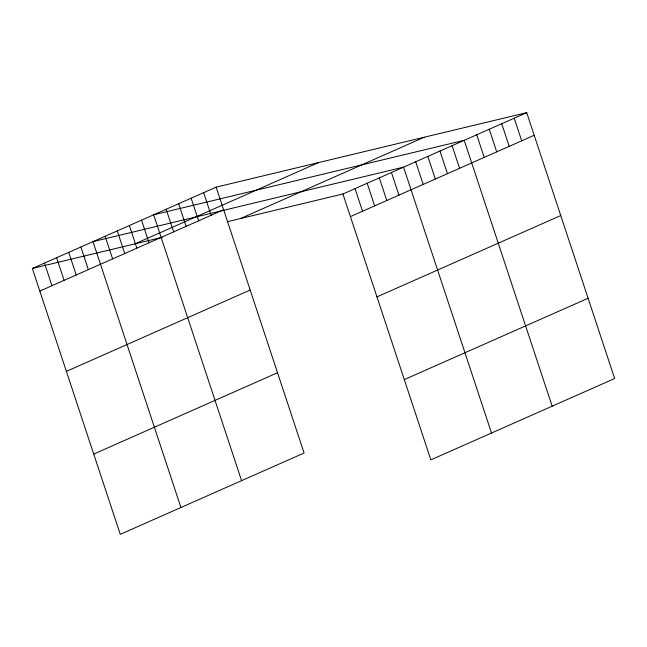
<?xml version="1.0" encoding="UTF-8"?>
<svg xmlns="http://www.w3.org/2000/svg" width="647" height="647" viewBox="0 0 647 647"><rect width="100%" height="100%" fill="white"/><g stroke="black" fill="none" stroke-linecap="round" stroke-linejoin="round"><path stroke-width="0.97" d="M216.147 187.137L304.074 453.013L120.277 534.341L32.35 268.473L216.147 187.137L526.723 112.659L614.65 378.527L430.853 459.863L342.926 193.987L526.723 112.659M134.843 243.895L318.639 162.559M39.831 291.093L223.627 209.757M240.433 218.573L424.23 137.237M350.407 216.616L534.204 135.28M66.382 371.37L250.179 290.034M376.95 296.884L560.747 215.548M93.734 454.073L277.531 372.737M404.302 379.587L588.099 298.259M32.35 268.473L162.179 237.336M227.234 221.735L342.926 193.987M514.219 118.191L521.7 140.811M501.724 123.714L509.205 146.335M489.229 129.246L496.71 151.867M476.726 134.778L484.207 157.399M552.158 406.179L464.231 140.31L153.654 214.788L241.582 480.664M452.099 145.68L459.58 168.301M439.968 151.042L447.449 173.671M427.837 156.412L435.318 179.033M415.706 161.782L423.187 184.403M491.51 433.021L403.574 167.152L93.006 241.63L180.934 507.507M391.443 172.514L398.932 195.143M379.32 177.885L386.801 200.505M367.189 183.255L374.67 205.875M355.057 188.625L362.538 211.245M203.651 192.669L211.132 215.289M191.148 198.2L198.629 220.821M178.653 203.732L186.134 226.353M166.158 209.264L173.639 231.885M141.523 220.158L149.004 242.779M129.392 225.528L136.873 248.149M117.261 230.898L124.742 253.519M105.138 236.26L112.618 258.881M80.875 247L88.356 269.621M68.744 252.37L76.225 274.991M56.612 257.732L64.093 280.353M44.481 263.103L51.962 285.723"/></g></svg>
